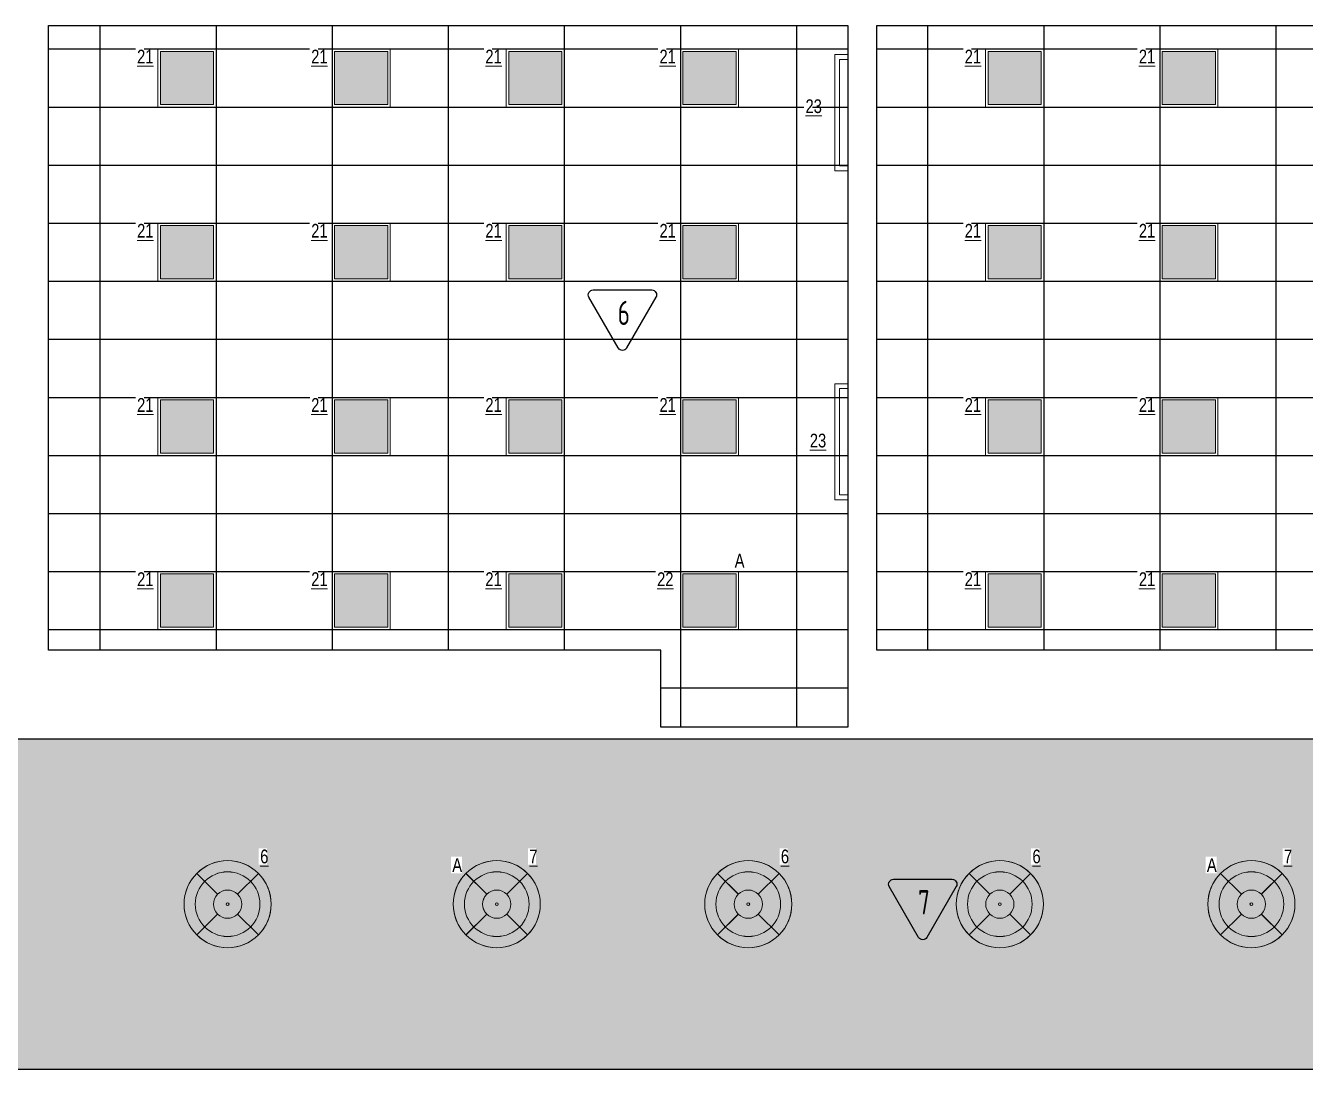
# Model space of a CAD drawing. Header units: millimetres. Extents: x -547274 to 397870, y -45599 to 141350.
# Drawn here: x 220505 to 233734, y 75166 to 85951 of the extents above; entities that cross this region are included whole.
import ezdxf

# ---------------------------------------------------------------- set-up
doc = ezdxf.new("R2010")
doc.units = ezdxf.units.MM
for name, color, linetype, lineweight in [('_ЭОМ_ОБЩ_Освещение_текст тип светильника', 172, 'Continuous', 50), ('_ЭОМ_светильник А', 1, 'Continuous', 35), ('_ЭОМ_светильник Р', 4, 'Continuous', 35), ('АР_Потолки_Штриховка', 252, 'Continuous', 0)]:
    doc.layers.add(name, color=color, linetype=linetype, lineweight=lineweight)
doc.layers.add('X-ref Light', color=250, linetype='Continuous')
doc.layers.add('Штриховка в сечении', color=7, linetype='Continuous')
doc.layers.add('АР_Потолок_Покраска', color=7, linetype='Continuous', lineweight=5, true_color=0x007399)
doc.layers.get('X-ref Light').off()
doc.styles.add('ISOCPEUR', font='isocpeur.ttf', dxfattribs={"height": 800})
doc.styles.add('ГОСТ', font='cad.shx', dxfattribs={"width": 0.8})

# ---------------------------------------------------------------- blocks, each defined once
blk = doc.blocks.new('A$C4757d704')
at = {"true_color": 0xf8f6b0, "transparency": 33554687}
h = blk.add_hatch(color=51, dxfattribs=at)
h.dxf.hatch_style = 1
h.paths.add_polyline_path([(214, 686), (132, 768, 0.198841), (0, 450, 0.198983), (132, 132), (214, 214, -0.198912), (116, 450, -0.198912)])
edge = h.paths.add_edge_path()
edge.add_arc((450, 450), 334, 135, 180)
edge.add_arc((450, 450), 334, 180, 225)
edge.add_line((214, 214), (347, 347))
edge.add_ellipse((450, 450), major_axis=(-146, 0), ratio=1, start_angle=315, end_angle=405, ccw=False)
edge.add_line((347, 553), (214, 686))
edge = h.paths.add_edge_path()
edge.add_line((214, 686), (347, 553))
edge.add_ellipse((450, 450), major_axis=(-146, 0), ratio=1, start_angle=225, end_angle=315, ccw=False)
edge.add_line((553, 553), (686, 686))
edge.add_arc((450, 450), 334, 45, 135)
h.paths.add_polyline_path([(132, 768), (214, 686, -0.414214), (686, 686), (768, 768, 0.414374)])
h.paths.add_polyline_path([(768, 768), (686, 686, -0.198912), (784, 450, -0.198912), (686, 214), (768, 132, 0.198983), (900, 450, 0.198841)])
edge = h.paths.add_edge_path()
edge.add_line((686, 686), (553, 553))
edge.add_ellipse((450, 450), major_axis=(-146, 0), ratio=1, start_angle=495, end_angle=585, ccw=False)
edge.add_line((553, 347), (686, 214))
edge.add_arc((450, 450), 334, 315, 360)
edge.add_arc((450, 450), 334, 0, 45)
edge = h.paths.add_edge_path()
edge.add_ellipse((450, 450), major_axis=(-146, 0), ratio=1, start_angle=405, end_angle=495, ccw=False)
edge.add_line((347, 347), (214, 214))
edge.add_arc((450, 450), 334, 225, 315)
edge.add_line((686, 214), (553, 347))
h.paths.add_polyline_path([(768, 132), (686, 214, -0.414214), (214, 214), (132, 132, 0.414054)])
edge = h.paths.add_edge_path()
edge.add_ellipse((450, 450), major_axis=(-146, 0), ratio=1, start_angle=495, end_angle=585)
edge.add_ellipse((450, 450), major_axis=(-146, 0), ratio=1, start_angle=225, end_angle=315)
edge.add_ellipse((450, 450), major_axis=(-146, 0), ratio=1, start_angle=315, end_angle=405)
edge.add_ellipse((450, 450), major_axis=(-146, 0), ratio=1, start_angle=405, end_angle=495)
edge = h.paths.add_edge_path(flags=0)
edge.add_ellipse((450, 450), major_axis=(-14.6, 0), ratio=1, start_angle=0, end_angle=360)
edge = h.paths.add_edge_path(flags=16)
edge.add_ellipse((450, 450), major_axis=(-14.6, 0), ratio=1, start_angle=0, end_angle=360)
at = {"layer": 'АР_Потолки_Штриховка', "color": 18, "ltscale": 100, "true_color": 0x000000}
for points in [[(132, 768), (347, 553)], [(768, 768), (553, 553)], [(347, 347), (132, 132)], [(553, 347), (768, 132)]]:
    blk.add_lwpolyline(points, dxfattribs=at)
for radius in [450, 334]:
    blk.add_circle((450, 450), radius, dxfattribs=at)
for major_axis in [(-146, 0), (-146, 0), (-14.6, 0)]:
    blk.add_ellipse((450, 450), major_axis=major_axis, ratio=1, start_param=3.926991, end_param=10.210176, dxfattribs=at)
blk = doc.blocks.new('Кососвет')
at = {"color": 0, "linetype": 'ByBlock', "lineweight": -2, "ltscale": 40}
for points in [[(-600, 26), (600, 26), (600, -111)], [(-600, 26), (-600, -111)], [(-600, -111), (-550, -111)], [(-550, -24), (550, -24)], [(-550, -111), (-550, -24)], [(600, -111), (550, -111), (550, -24)]]:
    blk.add_lwpolyline(points, dxfattribs=at)
blk = doc.blocks.new('RVE-SLIM-PRIME-595')
at = {"layer": 'Штриховка в сечении', "lineweight": 9, "ltscale": 1000, "true_color": 0xf8f6b0, "transparency": 33554636}
h = blk.add_hatch(color=51, dxfattribs=at)
h.dxf.hatch_style = 1
h.paths.add_polyline_path([(275, 275), (-275, 275), (-275, -275), (275, -275)])
at = {"color": 0, "linetype": 'ByBlock', "lineweight": -2, "ltscale": 40}
for points in [[(300, -300), (-300, -300), (-300, 300), (300, 300)], [(275, -275), (-275, -275), (-275, 275), (275, 275)]]:
    blk.add_lwpolyline(points, close=True, dxfattribs=at)
blk = doc.blocks.new('светильник школа коридор')
at = {"color": 0, "linetype": 'ByBlock', "lineweight": -2}
for points in [[(-318, 318), (-103, 103)], [(318, 318), (103, 103)], [(-103, -103), (-318, -318)], [(103, -103), (318, -318)]]:
    blk.add_lwpolyline(points, dxfattribs=at)
blk.add_circle((0, 0), 334, dxfattribs=at)
for major_axis in [(-450, 0), (-146, 0), (-146, 0), (-14.6, 0)]:
    blk.add_ellipse((0, 0), major_axis=major_axis, ratio=1, start_param=3.926991, end_param=10.210176, dxfattribs=at)

msp = doc.modelspace()

# ---------------------------------------------------------------- hatches: boundary and pattern name
at = {"layer": 'АР_Потолки_Штриховка', "ltscale": 100, "true_color": 0xf8f6b0}
h = msp.add_hatch(color=51, dxfattribs=at)
h.dxf.hatch_style = 1
h.paths.add_polyline_path([(221898.9, 85134.6), (222448.9, 85134.6), (222448.9, 85684.6), (221898.9, 85684.6)])
h = msp.add_hatch(color=51, dxfattribs=at)
h.dxf.hatch_style = 1
h.paths.add_polyline_path([(223698.9, 85134.6), (224248.9, 85134.6), (224248.9, 85684.6), (223698.9, 85684.6)])
h = msp.add_hatch(color=51, dxfattribs=at)
h.dxf.hatch_style = 1
h.paths.add_polyline_path([(225498.9, 85134.6), (226048.9, 85134.6), (226048.9, 85684.6), (225498.9, 85684.6)])
h = msp.add_hatch(color=51, dxfattribs=at)
h.dxf.hatch_style = 1
h.paths.add_polyline_path([(227298.9, 85134.6), (227848.9, 85134.6), (227848.9, 85684.6), (227298.9, 85684.6)])
h = msp.add_hatch(color=51, dxfattribs=at)
h.dxf.hatch_style = 1
h.paths.add_polyline_path([(230453.9, 85134.6), (231003.9, 85134.6), (231003.9, 85684.6), (230453.9, 85684.6)])
h = msp.add_hatch(color=51, dxfattribs=at)
h.dxf.hatch_style = 1
h.paths.add_polyline_path([(232253.9, 85134.6), (232803.9, 85134.6), (232803.9, 85684.6), (232253.9, 85684.6)])
h = msp.add_hatch(color=51, dxfattribs=at)
h.dxf.hatch_style = 1
h.paths.add_polyline_path([(221898.9, 83334.6), (222448.9, 83334.6), (222448.9, 83884.6), (221898.9, 83884.6)])
h = msp.add_hatch(color=51, dxfattribs=at)
h.dxf.hatch_style = 1
h.paths.add_polyline_path([(223698.9, 83334.6), (224248.9, 83334.6), (224248.9, 83884.6), (223698.9, 83884.6)])
h = msp.add_hatch(color=51, dxfattribs=at)
h.dxf.hatch_style = 1
h.paths.add_polyline_path([(225498.9, 83334.6), (226048.9, 83334.6), (226048.9, 83884.6), (225498.9, 83884.6)])
h = msp.add_hatch(color=51, dxfattribs=at)
h.dxf.hatch_style = 1
h.paths.add_polyline_path([(227298.9, 83334.6), (227848.9, 83334.6), (227848.9, 83884.6), (227298.9, 83884.6)])
h = msp.add_hatch(color=51, dxfattribs=at)
h.dxf.hatch_style = 1
h.paths.add_polyline_path([(230453.9, 83334.6), (231003.9, 83334.6), (231003.9, 83884.6), (230453.9, 83884.6)])
h = msp.add_hatch(color=51, dxfattribs=at)
h.dxf.hatch_style = 1
h.paths.add_polyline_path([(232253.9, 83334.6), (232803.9, 83334.6), (232803.9, 83884.6), (232253.9, 83884.6)])
h = msp.add_hatch(color=51, dxfattribs=at)
h.dxf.hatch_style = 1
h.paths.add_polyline_path([(221898.9, 81534.6), (222448.9, 81534.6), (222448.9, 82084.6), (221898.9, 82084.6)])
h = msp.add_hatch(color=51, dxfattribs=at)
h.dxf.hatch_style = 1
h.paths.add_polyline_path([(223698.9, 81534.6), (224248.9, 81534.6), (224248.9, 82084.6), (223698.9, 82084.6)])
h = msp.add_hatch(color=51, dxfattribs=at)
h.dxf.hatch_style = 1
h.paths.add_polyline_path([(225498.9, 81534.6), (226048.9, 81534.6), (226048.9, 82084.6), (225498.9, 82084.6)])
h = msp.add_hatch(color=51, dxfattribs=at)
h.dxf.hatch_style = 1
h.paths.add_polyline_path([(227298.9, 81534.6), (227848.9, 81534.6), (227848.9, 82084.6), (227298.9, 82084.6)])
h = msp.add_hatch(color=51, dxfattribs=at)
h.dxf.hatch_style = 1
h.paths.add_polyline_path([(230453.9, 81534.6), (231003.9, 81534.6), (231003.9, 82084.6), (230453.9, 82084.6)])
h = msp.add_hatch(color=51, dxfattribs=at)
h.dxf.hatch_style = 1
h.paths.add_polyline_path([(232253.9, 81534.6), (232803.9, 81534.6), (232803.9, 82084.6), (232253.9, 82084.6)])
h = msp.add_hatch(color=51, dxfattribs=at)
h.dxf.hatch_style = 1
h.paths.add_polyline_path([(221898.9, 79734.6), (222448.9, 79734.6), (222448.9, 80284.6), (221898.9, 80284.6)])
h = msp.add_hatch(color=51, dxfattribs=at)
h.dxf.hatch_style = 1
h.paths.add_polyline_path([(223698.9, 79734.6), (224248.9, 79734.6), (224248.9, 80284.6), (223698.9, 80284.6)])
h = msp.add_hatch(color=51, dxfattribs=at)
h.dxf.hatch_style = 1
h.paths.add_polyline_path([(225498.9, 79734.6), (226048.9, 79734.6), (226048.9, 80284.6), (225498.9, 80284.6)])
h = msp.add_hatch(color=51, dxfattribs=at)
h.dxf.hatch_style = 1
h.paths.add_polyline_path([(227298.9, 79734.6), (227848.9, 79734.6), (227848.9, 80284.6), (227298.9, 80284.6)])
h = msp.add_hatch(color=51, dxfattribs=at)
h.dxf.hatch_style = 1
h.paths.add_polyline_path([(230453.9, 79734.6), (231003.9, 79734.6), (231003.9, 80284.6), (230453.9, 80284.6)])
h = msp.add_hatch(color=51, dxfattribs=at)
h.dxf.hatch_style = 1
h.paths.add_polyline_path([(232253.9, 79734.6), (232803.9, 79734.6), (232803.9, 80284.6), (232253.9, 80284.6)])
at = {"layer": 'АР_Потолок_Покраска'}
h = msp.add_hatch(dxfattribs=at)
h.set_pattern_fill('CROSS', color=256, scale=25)
h.set_pattern_definition([(0, (271876.31, 0.0003), (158.75, 158.75), [79.375, -238.125]), (90, (271916, -39.69), (-158.75, 158.75), [79.375, -238.125])])
h.paths.add_polyline_path([(241078.2, 78580.3), (241077.9, 75165.7), (217473.3, 75165.7), (217473, 78580.3)])

# ---------------------------------------------------------------- linework, layer by layer
for points in [[(220740.6, 85950.7), (229005.6, 85950.7), (229005.6, 78700.3), (227071.9, 78700.3), (227071.9, 79498.4), (220740.6, 79498.4)], [(229305.6, 85950.7), (237550.6, 85950.7), (237550.6, 78700.3), (235616.9, 78700.3), (235616.9, 79498.5), (229305.5, 79498.5)], [(241078.2, 78580.3), (241077.9, 75165.7), (217473.3, 75165.7), (217473, 78580.3)]]:
    msp.add_lwpolyline(points, close=True)
for points in [[(221273.9, 85950.7), (221273.9, 79498.4)], [(222473.9, 85950.7), (222473.9, 79498.4)], [(223673.9, 85950.7), (223673.9, 79498.4)], [(224873.9, 85950.7), (224873.9, 79498.4)], [(226073.9, 85950.7), (226073.9, 79498.4)], [(227273.9, 85950.7), (227273.9, 78700.3)], [(228473.9, 85950.7), (228473.9, 78700.3)], [(229828.9, 85950.7), (229828.9, 79498.5)], [(231028.9, 85950.7), (231028.9, 79498.5)], [(232228.9, 85950.7), (232228.9, 79498.5)], [(233428.9, 85950.7), (233428.9, 79498.5)], [(220740.6, 85709.5), (229005.6, 85709.6)], [(229305.6, 85709.5), (237550.6, 85709.6)], [(220740.6, 85109.5), (229005.6, 85109.6)], [(229305.6, 85109.5), (237550.6, 85109.6)], [(220740.6, 84509.5), (229005.6, 84509.6)], [(229305.6, 84509.5), (237550.6, 84509.6)], [(220740.6, 83909.5), (229005.6, 83909.6)], [(229305.6, 83909.5), (237550.6, 83909.6)], [(220740.6, 83309.5), (229005.6, 83309.6)], [(229305.6, 83309.5), (237550.6, 83309.6)], [(220740.6, 82709.5), (229005.6, 82709.6)], [(229305.6, 82709.5), (237550.6, 82709.6)], [(220740.6, 82109.5), (229005.6, 82109.6)], [(229305.6, 82109.5), (237550.6, 82109.6)], [(220740.6, 81509.5), (229005.6, 81509.6)], [(229305.6, 81509.5), (237550.6, 81509.6)], [(220740.6, 80909.5), (229005.6, 80909.6)], [(229305.6, 80909.5), (237550.6, 80909.6)], [(220740.6, 80309.5), (229005.6, 80309.6)], [(229305.6, 80309.5), (237550.6, 80309.6)], [(220740.6, 79709.5), (229005.6, 79709.6)], [(229305.5, 79709.5), (237550.6, 79709.6)], [(227071.9, 79109.6), (229005.6, 79109.6)]]:
    msp.add_lwpolyline(points)
for points in [[(226371.4, 83219.6), (226977.6, 83219.6, -0.5773495), (227020.9, 83144.6), (226717.8, 82619.6, -0.5773541), (226631.2, 82619.6), (226328.1, 83144.6, -0.5773491), (226371.4, 83219.6, -0.0000017)], [(229476.1, 77129.7), (230082.3, 77129.7, -0.5773495), (230125.6, 77054.7), (229822.5, 76529.7, -0.5773541), (229735.9, 76529.7), (229432.8, 77054.7, -0.5773491), (229476.1, 77129.7, -0.0000017)]]:
    msp.add_lwpolyline(points, format="xyb")
at = {"layer": 'АР_Потолки_Штриховка', "color": 18, "ltscale": 100, "true_color": 0x000000}
for points in [[(222473.9, 85109.6), (221873.9, 85109.6), (221873.9, 85709.6), (222473.9, 85709.6)], [(222448.9, 85134.6), (221898.9, 85134.6), (221898.9, 85684.6), (222448.9, 85684.6)], [(224273.9, 85109.6), (223673.9, 85109.6), (223673.9, 85709.6), (224273.9, 85709.6)], [(224248.9, 85134.6), (223698.9, 85134.6), (223698.9, 85684.6), (224248.9, 85684.6)], [(226073.9, 85109.6), (225473.9, 85109.6), (225473.9, 85709.6), (226073.9, 85709.6)], [(226048.9, 85134.6), (225498.9, 85134.6), (225498.9, 85684.6), (226048.9, 85684.6)], [(227873.9, 85109.6), (227273.9, 85109.6), (227273.9, 85709.6), (227873.9, 85709.6)], [(227848.9, 85134.6), (227298.9, 85134.6), (227298.9, 85684.6), (227848.9, 85684.6)], [(231028.9, 85109.6), (230428.9, 85109.6), (230428.9, 85709.6), (231028.9, 85709.6)], [(231003.9, 85134.6), (230453.9, 85134.6), (230453.9, 85684.6), (231003.9, 85684.6)], [(232828.9, 85109.6), (232228.9, 85109.6), (232228.9, 85709.6), (232828.9, 85709.6)], [(232803.9, 85134.6), (232253.9, 85134.6), (232253.9, 85684.6), (232803.9, 85684.6)], [(222473.9, 83309.6), (221873.9, 83309.6), (221873.9, 83909.6), (222473.9, 83909.6)], [(222448.9, 83334.6), (221898.9, 83334.6), (221898.9, 83884.6), (222448.9, 83884.6)], [(224273.9, 83309.6), (223673.9, 83309.6), (223673.9, 83909.6), (224273.9, 83909.6)], [(224248.9, 83334.6), (223698.9, 83334.6), (223698.9, 83884.6), (224248.9, 83884.6)], [(226073.9, 83309.6), (225473.9, 83309.6), (225473.9, 83909.6), (226073.9, 83909.6)], [(226048.9, 83334.6), (225498.9, 83334.6), (225498.9, 83884.6), (226048.9, 83884.6)], [(227873.9, 83309.6), (227273.9, 83309.6), (227273.9, 83909.6), (227873.9, 83909.6)], [(227848.9, 83334.6), (227298.9, 83334.6), (227298.9, 83884.6), (227848.9, 83884.6)], [(231028.9, 83309.6), (230428.9, 83309.6), (230428.9, 83909.6), (231028.9, 83909.6)], [(231003.9, 83334.6), (230453.9, 83334.6), (230453.9, 83884.6), (231003.9, 83884.6)], [(232828.9, 83309.6), (232228.9, 83309.6), (232228.9, 83909.6), (232828.9, 83909.6)], [(232803.9, 83334.6), (232253.9, 83334.6), (232253.9, 83884.6), (232803.9, 83884.6)], [(222473.9, 81509.6), (221873.9, 81509.6), (221873.9, 82109.6), (222473.9, 82109.6)], [(222448.9, 81534.6), (221898.9, 81534.6), (221898.9, 82084.6), (222448.9, 82084.6)], [(224273.9, 81509.6), (223673.9, 81509.6), (223673.9, 82109.6), (224273.9, 82109.6)], [(224248.9, 81534.6), (223698.9, 81534.6), (223698.9, 82084.6), (224248.9, 82084.6)], [(226073.9, 81509.6), (225473.9, 81509.6), (225473.9, 82109.6), (226073.9, 82109.6)], [(226048.9, 81534.6), (225498.9, 81534.6), (225498.9, 82084.6), (226048.9, 82084.6)], [(227873.9, 81509.6), (227273.9, 81509.6), (227273.9, 82109.6), (227873.9, 82109.6)], [(227848.9, 81534.6), (227298.9, 81534.6), (227298.9, 82084.6), (227848.9, 82084.6)], [(231028.9, 81509.6), (230428.9, 81509.6), (230428.9, 82109.6), (231028.9, 82109.6)], [(231003.9, 81534.6), (230453.9, 81534.6), (230453.9, 82084.6), (231003.9, 82084.6)], [(232828.9, 81509.6), (232228.9, 81509.6), (232228.9, 82109.6), (232828.9, 82109.6)], [(232803.9, 81534.6), (232253.9, 81534.6), (232253.9, 82084.6), (232803.9, 82084.6)], [(222473.9, 79709.6), (221873.9, 79709.6), (221873.9, 80309.6), (222473.9, 80309.6)], [(224273.9, 79709.6), (223673.9, 79709.6), (223673.9, 80309.6), (224273.9, 80309.6)], [(226073.9, 79709.6), (225473.9, 79709.6), (225473.9, 80309.6), (226073.9, 80309.6)], [(227873.9, 79709.6), (227273.9, 79709.6), (227273.9, 80309.6), (227873.9, 80309.6)], [(231028.9, 79709.6), (230428.9, 79709.6), (230428.9, 80309.6), (231028.9, 80309.6)], [(232828.9, 79709.6), (232228.9, 79709.6), (232228.9, 80309.6), (232828.9, 80309.6)], [(222448.9, 79734.6), (221898.9, 79734.6), (221898.9, 80284.6), (222448.9, 80284.6)], [(224248.9, 79734.6), (223698.9, 79734.6), (223698.9, 80284.6), (224248.9, 80284.6)], [(226048.9, 79734.6), (225498.9, 79734.6), (225498.9, 80284.6), (226048.9, 80284.6)], [(227848.9, 79734.6), (227298.9, 79734.6), (227298.9, 80284.6), (227848.9, 80284.6)], [(231003.9, 79734.6), (230453.9, 79734.6), (230453.9, 80284.6), (231003.9, 80284.6)], [(232803.9, 79734.6), (232253.9, 79734.6), (232253.9, 80284.6), (232803.9, 80284.6)]]:
    msp.add_lwpolyline(points, close=True, dxfattribs=at)
at = {"layer": 'АР_Потолки_Штриховка', "color": 18, "lineweight": 18, "ltscale": 100, "true_color": 0x000000}
for points in [[(222473.9, 85109.6), (221873.9, 85109.6), (221873.9, 85709.6), (222473.9, 85709.6)], [(222448.9, 85134.6), (221898.9, 85134.6), (221898.9, 85684.6), (222448.9, 85684.6)], [(224273.9, 85109.6), (223673.9, 85109.6), (223673.9, 85709.6), (224273.9, 85709.6)], [(224248.9, 85134.6), (223698.9, 85134.6), (223698.9, 85684.6), (224248.9, 85684.6)], [(226073.9, 85109.6), (225473.9, 85109.6), (225473.9, 85709.6), (226073.9, 85709.6)], [(226048.9, 85134.6), (225498.9, 85134.6), (225498.9, 85684.6), (226048.9, 85684.6)], [(227873.9, 85109.6), (227273.9, 85109.6), (227273.9, 85709.6), (227873.9, 85709.6)], [(227848.9, 85134.6), (227298.9, 85134.6), (227298.9, 85684.6), (227848.9, 85684.6)], [(231028.9, 85109.6), (230428.9, 85109.6), (230428.9, 85709.6), (231028.9, 85709.6)], [(231003.9, 85134.6), (230453.9, 85134.6), (230453.9, 85684.6), (231003.9, 85684.6)], [(232828.9, 85109.6), (232228.9, 85109.6), (232228.9, 85709.6), (232828.9, 85709.6)], [(232803.9, 85134.6), (232253.9, 85134.6), (232253.9, 85684.6), (232803.9, 85684.6)], [(222473.9, 83309.6), (221873.9, 83309.6), (221873.9, 83909.6), (222473.9, 83909.6)], [(222448.9, 83334.6), (221898.9, 83334.6), (221898.9, 83884.6), (222448.9, 83884.6)], [(224273.9, 83309.6), (223673.9, 83309.6), (223673.9, 83909.6), (224273.9, 83909.6)], [(224248.9, 83334.6), (223698.9, 83334.6), (223698.9, 83884.6), (224248.9, 83884.6)], [(226073.9, 83309.6), (225473.9, 83309.6), (225473.9, 83909.6), (226073.9, 83909.6)], [(226048.9, 83334.6), (225498.9, 83334.6), (225498.9, 83884.6), (226048.9, 83884.6)], [(227873.9, 83309.6), (227273.9, 83309.6), (227273.9, 83909.6), (227873.9, 83909.6)], [(227848.9, 83334.6), (227298.9, 83334.6), (227298.9, 83884.6), (227848.9, 83884.6)], [(231028.9, 83309.6), (230428.9, 83309.6), (230428.9, 83909.6), (231028.9, 83909.6)], [(231003.9, 83334.6), (230453.9, 83334.6), (230453.9, 83884.6), (231003.9, 83884.6)], [(232828.9, 83309.6), (232228.9, 83309.6), (232228.9, 83909.6), (232828.9, 83909.6)], [(232803.9, 83334.6), (232253.9, 83334.6), (232253.9, 83884.6), (232803.9, 83884.6)], [(222473.9, 81509.6), (221873.9, 81509.6), (221873.9, 82109.6), (222473.9, 82109.6)], [(222448.9, 81534.6), (221898.9, 81534.6), (221898.9, 82084.6), (222448.9, 82084.6)], [(224273.9, 81509.6), (223673.9, 81509.6), (223673.9, 82109.6), (224273.9, 82109.6)], [(224248.9, 81534.6), (223698.9, 81534.6), (223698.9, 82084.6), (224248.9, 82084.6)], [(226073.9, 81509.6), (225473.9, 81509.6), (225473.9, 82109.6), (226073.9, 82109.6)], [(226048.9, 81534.6), (225498.9, 81534.6), (225498.9, 82084.6), (226048.9, 82084.6)], [(227873.9, 81509.6), (227273.9, 81509.6), (227273.9, 82109.6), (227873.9, 82109.6)], [(227848.9, 81534.6), (227298.9, 81534.6), (227298.9, 82084.6), (227848.9, 82084.6)], [(231028.9, 81509.6), (230428.9, 81509.6), (230428.9, 82109.6), (231028.9, 82109.6)], [(231003.9, 81534.6), (230453.9, 81534.6), (230453.9, 82084.6), (231003.9, 82084.6)], [(232828.9, 81509.6), (232228.9, 81509.6), (232228.9, 82109.6), (232828.9, 82109.6)], [(232803.9, 81534.6), (232253.9, 81534.6), (232253.9, 82084.6), (232803.9, 82084.6)], [(222473.9, 79709.6), (221873.9, 79709.6), (221873.9, 80309.6), (222473.9, 80309.6)], [(224273.9, 79709.6), (223673.9, 79709.6), (223673.9, 80309.6), (224273.9, 80309.6)], [(226073.9, 79709.6), (225473.9, 79709.6), (225473.9, 80309.6), (226073.9, 80309.6)], [(227873.9, 79709.6), (227273.9, 79709.6), (227273.9, 80309.6), (227873.9, 80309.6)], [(231028.9, 79709.6), (230428.9, 79709.6), (230428.9, 80309.6), (231028.9, 80309.6)], [(232828.9, 79709.6), (232228.9, 79709.6), (232228.9, 80309.6), (232828.9, 80309.6)], [(222448.9, 79734.6), (221898.9, 79734.6), (221898.9, 80284.6), (222448.9, 80284.6)], [(224248.9, 79734.6), (223698.9, 79734.6), (223698.9, 80284.6), (224248.9, 80284.6)], [(226048.9, 79734.6), (225498.9, 79734.6), (225498.9, 80284.6), (226048.9, 80284.6)], [(227848.9, 79734.6), (227298.9, 79734.6), (227298.9, 80284.6), (227848.9, 80284.6)], [(231003.9, 79734.6), (230453.9, 79734.6), (230453.9, 80284.6), (231003.9, 80284.6)], [(232803.9, 79734.6), (232253.9, 79734.6), (232253.9, 80284.6), (232803.9, 80284.6)]]:
    msp.add_lwpolyline(points, close=True, dxfattribs=at)

# ---------------------------------------------------------------- block references
at = {"layer": '_ЭОМ_светильник А', "color": 18, "lineweight": 18, "ltscale": 100, "true_color": 0x000000}
msp.add_blockref('RVE-SLIM-PRIME-595', (227573.9, 80009.6), dxfattribs=at)
at = {"layer": '_ЭОМ_светильник Р', "color": 18, "lineweight": 18, "ltscale": 100, "true_color": 0x000000}
for name, p in [('RVE-SLIM-PRIME-595', (222173.9, 85409.6)), ('RVE-SLIM-PRIME-595', (223973.9, 85409.6)), ('RVE-SLIM-PRIME-595', (225773.9, 85409.6)), ('RVE-SLIM-PRIME-595', (227573.9, 85409.6)), ('RVE-SLIM-PRIME-595', (230728.9, 85409.6)), ('RVE-SLIM-PRIME-595', (232528.9, 85409.6)), ('RVE-SLIM-PRIME-595', (222173.9, 83609.6)), ('RVE-SLIM-PRIME-595', (223973.9, 83609.6)), ('RVE-SLIM-PRIME-595', (225773.9, 83609.6)), ('RVE-SLIM-PRIME-595', (227573.9, 83609.6)), ('RVE-SLIM-PRIME-595', (230728.9, 83609.6)), ('RVE-SLIM-PRIME-595', (232528.9, 83609.6)), ('RVE-SLIM-PRIME-595', (222173.9, 81809.6)), ('RVE-SLIM-PRIME-595', (223973.9, 81809.6)), ('RVE-SLIM-PRIME-595', (225773.9, 81809.6)), ('RVE-SLIM-PRIME-595', (227573.9, 81809.6)), ('RVE-SLIM-PRIME-595', (230728.9, 81809.6)), ('RVE-SLIM-PRIME-595', (232528.9, 81809.6)), ('RVE-SLIM-PRIME-595', (222173.9, 80009.6)), ('RVE-SLIM-PRIME-595', (223973.9, 80009.6)), ('RVE-SLIM-PRIME-595', (225773.9, 80009.6)), ('RVE-SLIM-PRIME-595', (230728.9, 80009.6)), ('RVE-SLIM-PRIME-595', (232528.9, 80009.6)), ('светильник школа коридор', (222593.6, 76873)), ('светильник школа коридор', (227975.6, 76873)), ('светильник школа коридор', (230575.6, 76873))]:
    msp.add_blockref(name, p, dxfattribs=at)
at = {"layer": '_ЭОМ_светильник Р', "color": 18, "lineweight": 18, "ltscale": 100, "true_color": 0x000000, "rotation": 89.99999999999999}
for p in [(228894.4, 85050.7), (228894.4, 81650.7)]:
    msp.add_blockref('Кососвет', p, dxfattribs=at)
at = {"layer": 'X-ref Light', "linetype": 'ByBlock', "ltscale": 40}
for p in [(222143.4, 76422.8), (224925.4, 76422.8), (227525.4, 76422.8), (230125.4, 76422.8), (232725.4, 76422.8)]:
    msp.add_blockref('A$C4757d704', p, dxfattribs=at)
at = {"layer": 'X-ref Light', "color": 18, "linetype": 'ByBlock', "lineweight": 18, "ltscale": 40, "true_color": 0x000000}
for p in [(222143.4, 76422.8), (224925.4, 76422.8), (227525.4, 76422.8), (230125.4, 76422.8), (232725.4, 76422.8)]:
    msp.add_blockref('A$C4757d704', p, dxfattribs=at)

# ---------------------------------------------------------------- texts
at = {"char_height": 250, "width": 294.334, "attachment_point": 1, "style": 'ISOCPEUR'}
for s, insert in [('{\\W0.7;6}', (226625.1, 83107.5)), ('{\\W0.7;7}', (229729.8, 77017.6))]:
    msp.add_mtext(s, dxfattribs=dict(at, insert=insert))

# ---------------------------------------------------------------- next in the draw order: texts
at = {"layer": '_ЭОМ_ОБЩ_Освещение_текст тип светильника', "color": 18, "lineweight": 18, "ltscale": 40, "true_color": 0x000000, "char_height": 142.19, "width": 55.872, "attachment_point": 1, "style": 'ГОСТ', "bg_fill": 3, "box_fill_scale": 1.1, "bg_fill_color": 256, "bg_fill_transparency": 0}
for s, insert in [('{\\L21}', (221657.5, 85702)), ('{\\L21}', (223457.5, 85702)), ('{\\L21}', (225257.5, 85702)), ('{\\L21}', (227057.5, 85702)), ('{\\L21}', (230212.5, 85702)), ('{\\L21}', (232012.5, 85702)), ('{\\L23}', (228566.8, 85188.9)), ('{\\L21}', (221657.5, 83902)), ('{\\L21}', (223457.5, 83902)), ('{\\L21}', (225257.5, 83902)), ('{\\L21}', (227057.5, 83902)), ('{\\L21}', (230212.5, 83902)), ('{\\L21}', (232012.5, 83902)), ('{\\L21}', (221657.6, 82102)), ('{\\L21}', (223457.6, 82102)), ('{\\L21}', (225257.6, 82102)), ('{\\L21}', (227057.6, 82102)), ('{\\L21}', (230212.5, 82102)), ('{\\L21}', (232012.5, 82102)), ('{\\L23}', (228611.6, 81734.2)), ('{\\L21}', (221657.5, 80302)), ('{\\L21}', (223457.5, 80302)), ('{\\L21}', (225257.5, 80302)), ('{\\L22}', (227032.7, 80302)), ('{\\L21}', (230212.5, 80302)), ('{\\L21}', (232012.5, 80302)), ('{\\L6}', (222930.3, 77437.2)), ('{\\L6}', (228312.3, 77437.2)), ('{\\L6}', (230912.3, 77437.2))]:
    msp.add_mtext(s, dxfattribs=dict(at, insert=insert))
at = {"layer": '_ЭОМ_светильник А', "color": 18, "lineweight": 18, "ltscale": 100, "true_color": 0x000000, "char_height": 142.2, "width": 86.044, "attachment_point": 1, "style": 'ГОСТ', "bg_fill": 3, "box_fill_scale": 1.1, "bg_fill_color": 256, "bg_fill_transparency": 0}
for insert in [(227834.9, 80493), (224915.8, 77347.9, 0), (232715.8, 77347.9, 0)]:
    msp.add_mtext('А', dxfattribs=dict(at, insert=insert))

# ---------------------------------------------------------------- next in the draw order: block references
at = {"layer": '_ЭОМ_светильник А', "color": 18, "lineweight": 18, "ltscale": 100, "true_color": 0x000000}
for p in [(225375.6, 76873), (233175.6, 76873)]:
    msp.add_blockref('светильник школа коридор', p, dxfattribs=at)

# ---------------------------------------------------------------- next in the draw order: texts
at = {"layer": '_ЭОМ_ОБЩ_Освещение_текст тип светильника', "color": 18, "lineweight": 18, "ltscale": 40, "true_color": 0x000000, "char_height": 142.19, "width": 55.872, "attachment_point": 1, "style": 'ГОСТ', "bg_fill": 3, "box_fill_scale": 1.1, "bg_fill_color": 256, "bg_fill_transparency": 0}
for insert in [(225712.3, 77437.2), (233512.3, 77437.2)]:
    msp.add_mtext('{\\L7}', dxfattribs=dict(at, insert=insert))

doc.saveas('drawing.dxf')
